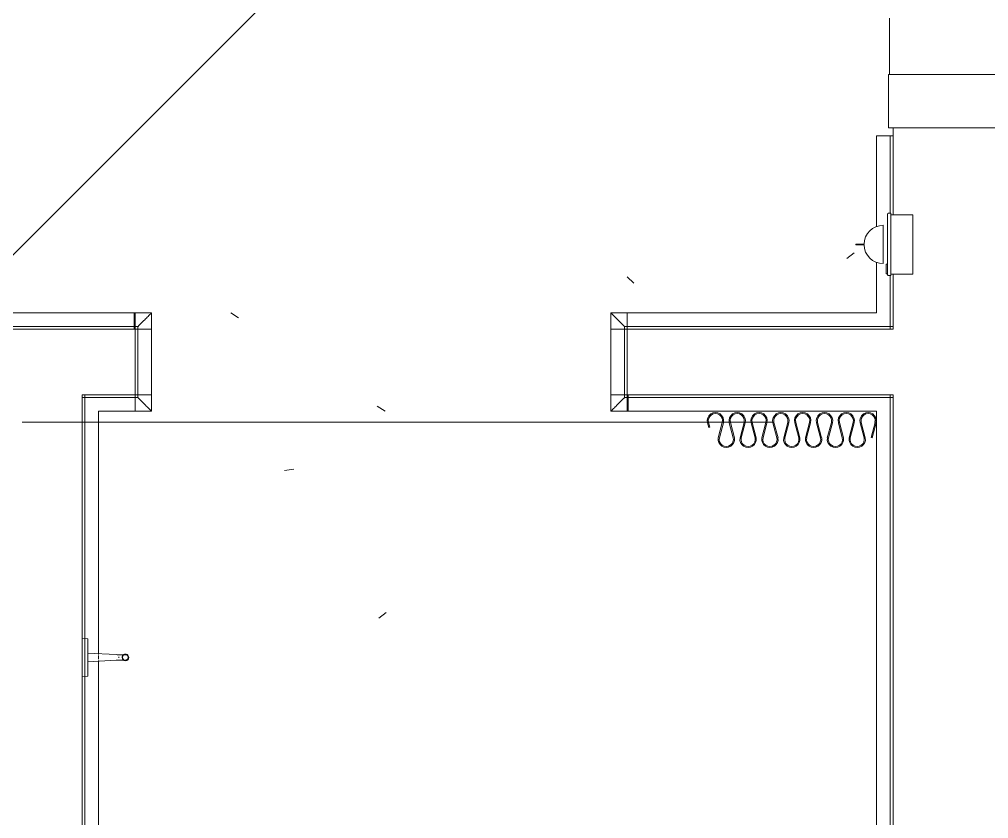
# Model space of a CAD drawing. Header units: millimetres. Extents: x 674 to 609626, y -20132 to 4061356.
# Drawn here: x 433250 to 435023, y 3971094 to 3972555 of the extents above; entities that cross this region are included whole.
import ezdxf

# ---------------------------------------------------------------- set-up
doc = ezdxf.new("R2010")
doc.units = ezdxf.units.MM
for name, color, linetype, lineweight in [('A-000-M_MASS', 13, 'Continuous', 25), ('A-230-H-FLOOR', 190, 'Continuous', 13), ('A-230-M_FLOOR', 192, 'Continuous', 13), ('A-700-M_FFE', 30, 'Continuous', 13), ('A-760-M_FFE_STORAGE', 31, 'Continuous', 13), ('E-610-M_EPS', 91, 'Continuous', 13), ('Z-060-M_DETAIL', 92, 'Continuous', 25)]:
    doc.layers.add(name, color=color, linetype=linetype, lineweight=lineweight)

# ---------------------------------------------------------------- blocks, each defined once
blk = doc.blocks.new('TRACK_curtain1 - FIRT-031-3141721-S0_021 - ROOF LOADING PLAN')
at = {"layer": 'A-700-M_FFE', "lineweight": 5}
blk.add_line((0, 1100), (1373.2, 1100), dxfattribs=at)
blk = doc.blocks.new('CURTAIN - FQGE-009-3142737-S0_021 - ROOF LOADING PLAN')
at = {"layer": 'A-700-M_FFE', "lineweight": 5}
for p, q in [((12, 13.6), (4.7, -13.6)), ((4.7, -13.6), (12, 13.6)), ((6.6, -14.2), (13.8, 13.1)), ((13.8, 13.1), (6.6, -14.2)), ((13.8, 13.1), (12, 13.6)), ((12, 13.6), (13.8, 13.1)), ((24.4, 14.1), (31.9, -14.2)), ((31.9, -14.2), (24.4, 14.1)), ((33.8, -13.6), (26.6, 13.6)), ((26.6, 13.6), (33.8, -13.6)), ((51.9, 13.6), (44.6, -13.6)), ((44.6, -13.6), (51.9, 13.6)), ((46.6, -14.2), (54, 14.1)), ((54, 14.1), (46.6, -14.2)), ((64.4, 14.1), (71.8, -14.2)), ((71.8, -14.2), (64.4, 14.1)), ((73.7, -13.6), (66.5, 13.6)), ((66.5, 13.6), (73.7, -13.6)), ((91.8, 13.6), (84.5, -13.6)), ((84.5, -13.6), (91.8, 13.6)), ((86.5, -14.2), (93.9, 14.1)), ((93.9, 14.1), (86.5, -14.2)), ((104.3, 14.1), (111.7, -14.2)), ((111.7, -14.2), (104.3, 14.1)), ((113.6, -13.6), (106.4, 13.6)), ((106.4, 13.6), (113.6, -13.6)), ((131.7, 13.6), (124.4, -13.6)), ((124.4, -13.6), (131.7, 13.6)), ((126.4, -14.2), (133.8, 14.1)), ((133.8, 14.1), (126.4, -14.2)), ((144.2, 14.1), (151.6, -14.2)), ((151.6, -14.2), (144.2, 14.1)), ((153.5, -13.6), (146.3, 13.6)), ((146.3, 13.6), (153.5, -13.6)), ((171.6, 13.6), (164.4, -13.6)), ((164.4, -13.6), (171.6, 13.6)), ((166.3, -14.2), (173.7, 14.1)), ((173.7, 14.1), (166.3, -14.2)), ((184.1, 14.1), (191.5, -14.2)), ((191.5, -14.2), (184.1, 14.1)), ((193.4, -13.6), (186.2, 13.6)), ((186.2, 13.6), (193.4, -13.6)), ((211.5, 13.6), (204.3, -13.6)), ((204.3, -13.6), (211.5, 13.6)), ((206.2, -14.2), (213.6, 14.1)), ((213.6, 14.1), (206.2, -14.2)), ((224, 14.1), (231.4, -14.2)), ((231.4, -14.2), (224, 14.1)), ((233.4, -13.6), (226.1, 13.6)), ((226.1, 13.6), (233.4, -13.6)), ((251.4, 13.6), (244.2, -13.6)), ((244.2, -13.6), (251.4, 13.6)), ((246.1, -14.2), (253.5, 14.1)), ((253.5, 14.1), (246.1, -14.2)), ((263.9, 14.1), (271.3, -14.2)), ((271.3, -14.2), (263.9, 14.1)), ((273.3, -13.6), (266, 13.6)), ((266, 13.6), (273.3, -13.6)), ((291.3, 13.6), (284.1, -13.6)), ((284.1, -13.6), (291.3, 13.6)), ((286, -14.2), (293.4, 14.1)), ((293.4, 14.1), (286, -14.2)), ((310.9, -5.1), (309, -5.6)), ((309, -5.6), (310.9, -5.1)), ((309, -5.6), (311.2, -14.2)), ((311.2, -14.2), (309, -5.6)), ((313.2, -13.6), (310.9, -5.1)), ((310.9, -5.1), (313.2, -13.6))]:
    blk.add_line(p, q, dxfattribs=at)
for centre, radius, start, end in [((39.2, 16.7), 15, 350.039, 189.961), ((39.2, 16.7), 15, 350.039, 189.961), ((39.2, 16.7), 13, 346.4364, 193.5636), ((39.2, 16.7), 13, 346.4364, 193.5636), ((79.1, 16.7), 15, 350.039, 189.961), ((79.1, 16.7), 15, 350.039, 189.961), ((79.1, 16.7), 13, 346.4364, 193.5636), ((79.1, 16.7), 13, 346.4364, 193.5636), ((119, 16.7), 15, 350.039, 189.961), ((119, 16.7), 15, 350.039, 189.961), ((119, 16.7), 13, 346.4364, 193.5636), ((119, 16.7), 13, 346.4364, 193.5636), ((158.9, 16.7), 15, 350.039, 189.961), ((158.9, 16.7), 15, 350.039, 189.961), ((158.9, 16.7), 13, 346.4364, 193.5636), ((158.9, 16.7), 13, 346.4364, 193.5636), ((198.9, 16.7), 15, 350.039, 189.961), ((198.9, 16.7), 15, 350.039, 189.961), ((198.9, 16.7), 13, 346.4364, 193.5636), ((198.9, 16.7), 13, 346.4364, 193.5636), ((238.8, 16.7), 15, 350.039, 189.961), ((238.8, 16.7), 15, 350.039, 189.961), ((238.8, 16.7), 13, 346.4364, 193.5636), ((238.8, 16.7), 13, 346.4364, 193.5636), ((278.7, 16.7), 15, 350.039, 189.961), ((278.7, 16.7), 15, 350.039, 189.961), ((278.7, 16.7), 13, 346.4364, 193.5636), ((278.7, 16.7), 13, 346.4364, 193.5636), ((19.3, -17.5), 15, 165.1327, 14.8673), ((19.3, -17.5), 15, 165.1327, 14.8673), ((19.3, -17.5), 13, 165.2341, 14.7659), ((19.3, -17.5), 13, 165.2341, 14.7659), ((59.2, -17.5), 15, 165.1327, 14.8673), ((59.2, -17.5), 15, 165.1327, 14.8673), ((59.2, -17.5), 13, 165.2341, 14.7659), ((59.2, -17.5), 13, 165.2341, 14.7659), ((99.1, -17.5), 15, 165.1327, 14.8673), ((99.1, -17.5), 15, 165.1327, 14.8673), ((99.1, -17.5), 13, 165.2341, 14.7659), ((99.1, -17.5), 13, 165.2341, 14.7659), ((139, -17.5), 15, 165.1327, 14.8673), ((139, -17.5), 15, 165.1327, 14.8673), ((139, -17.5), 13, 165.2341, 14.7659), ((139, -17.5), 13, 165.2341, 14.7659), ((178.9, -17.5), 15, 165.1327, 14.8673), ((178.9, -17.5), 15, 165.1327, 14.8673), ((178.9, -17.5), 13, 165.2341, 14.7659), ((178.9, -17.5), 13, 165.2341, 14.7659), ((218.8, -17.5), 15, 165.1327, 14.8673), ((218.8, -17.5), 15, 165.1327, 14.8673), ((218.8, -17.5), 13, 165.2341, 14.7659), ((218.8, -17.5), 13, 165.2341, 14.7659), ((258.7, -17.5), 15, 165.1327, 14.8673), ((258.7, -17.5), 15, 165.1327, 14.8673), ((258.7, -17.5), 13, 165.2341, 14.7659), ((258.7, -17.5), 13, 165.2341, 14.7659), ((298.6, -17.5), 15, 165.1327, 14.8673), ((298.6, -17.5), 15, 165.1327, 14.8673), ((298.6, -17.5), 13, 165.2341, 14.7659), ((298.6, -17.5), 13, 165.2341, 14.7659)]:
    blk.add_arc(centre, radius, start, end, dxfattribs=at)
blk = doc.blocks.new('MTL_HEAVY-DUTY ROBE HOOK - B-2116 - MTL_HEAVY-DUTY ROBE HOOK - B-2116-2602673-S0_021 - ROOF LOADING PLAN')
at = {"layer": 'A-700-M_FFE', "lineweight": 5}
for p, q in [((-35, 0), (-34.1, -10)), ((34.1, -10), (35, 0)), ((-35, 0), (35, 0)), ((35, 0), (-35, 0)), ((34.1, -10), (-34.1, -10)), ((34.1, -10), (-34.1, -10)), ((-8, -10), (-5.1, -62.1)), ((-8, -10), (8, -10)), ((-8, -10), (8, -10)), ((4.1, 0), (-4.1, 0)), ((4.1, 0), (-4.1, 0)), ((4.1, -10), (-4.1, -10)), ((4.1, -10), (-4.1, -10)), ((1, -10), (-1, -10)), ((-1, -10), (1, -10)), ((5.1, -62.1), (8, -10)), ((-5, -64.9), (-5, -67)), ((-5, -67), (-5, -69)), ((1, -67), (-1, -67)), ((1, -67), (-1, -67)), ((5, -67), (5, -64.9)), ((5, -69), (5, -67))]:
    blk.add_line(p, q, dxfattribs=at)
at = {"layer": 'A-700-M_FFE', "lineweight": 5, "flags": 128}
for points in [[(-5, -64.9), (-5, -62.9), (-5.1, -62.1)], [(-5, -79), (-5, -79), (-5, -78.9), (-5, -78.9), (-5, -78.8), (-5, -78.7), (-5, -78.6), (-5, -78.5), (-5, -78.4), (-5, -78.2), (-5, -78), (-5, -77.9), (-5, -77.7), (-5, -77.5), (-5, -77.3), (-5, -77), (-5, -76.8), (-5, -76.5), (-5, -76.2), (-5, -76), (-5, -75.7), (-5, -75.4), (-5, -75.1), (-5, -74.7), (-5, -74.4), (-5, -74.1), (-5, -73.7), (-5, -73.4), (-5, -73), (-5, -72.6), (-5, -72.2), (-5, -71.9), (-5, -71.5), (-5, -71.1), (-5, -70.7), (-5, -70.3), (-5, -69.9), (-5, -69.5), (-5, -69.1), (-5, -69)], [(5.1, -62.1), (5, -64.1), (5, -64.9)], [(5, -69), (5, -69.4), (5, -69.8), (5, -70.2), (5, -70.6), (5, -71), (5, -71.4), (5, -71.8), (5, -72.1), (5, -72.5), (5, -72.9), (5, -73.3), (5, -73.6), (5, -74), (5, -74.3), (5, -74.6), (5, -75), (5, -75.3), (5, -75.6), (5, -75.9), (5, -76.2), (5, -76.4), (5, -76.7), (5, -77), (5, -77.2), (5, -77.4), (5, -77.6), (5, -77.8), (5, -78), (5, -78.2), (5, -78.3), (5, -78.5), (5, -78.6), (5, -78.7), (5, -78.8), (5, -78.9), (5, -78.9), (5, -79), (5, -79), (5, -79)], [(0, -73), (-5.2, -76), (-5.2, -82), (0, -85)], [(0, -84), (-0.2, -84), (-0.4, -84), (-0.6, -84), (-0.8, -83.9), (-1, -83.9), (-1.2, -83.9), (-1.4, -83.8), (-1.6, -83.7), (-1.8, -83.7), (-1.9, -83.6), (-2.1, -83.5), (-2.3, -83.4), (-2.5, -83.3), (-2.7, -83.2), (-2.8, -83.1), (-3, -83), (-3.1, -82.9), (-3.3, -82.8), (-3.4, -82.6), (-3.6, -82.5), (-3.7, -82.3), (-3.9, -82.2), (-4, -82), (-4.1, -81.9), (-4.2, -81.7), (-4.3, -81.5), (-4.4, -81.4), (-4.5, -81.2), (-4.6, -81), (-4.7, -80.8), (-4.7, -80.6), (-4.8, -80.4), (-4.8, -80.2), (-4.9, -80), (-4.9, -79.8), (-5, -79.7), (-5, -79.5), (-5, -79.3), (-5, -79.1), (-5, -79)], [(0, -85), (5.2, -82), (5.2, -76), (0, -73)], [(5, -79), (5, -79.2), (5, -79.4), (5, -79.6), (4.9, -79.8), (4.9, -80), (4.9, -80.2), (4.8, -80.4), (4.7, -80.6), (4.7, -80.8), (4.6, -80.9), (4.5, -81.1), (4.4, -81.3), (4.3, -81.5), (4.2, -81.7), (4.1, -81.8), (4, -82), (3.9, -82.1), (3.8, -82.3), (3.6, -82.4), (3.5, -82.6), (3.3, -82.7), (3.2, -82.9), (3, -83), (2.9, -83.1), (2.7, -83.2), (2.5, -83.3), (2.4, -83.4), (2.2, -83.5), (2, -83.6), (1.8, -83.7), (1.6, -83.7), (1.4, -83.8), (1.2, -83.8), (1, -83.9), (0.8, -83.9), (0.7, -84), (0.5, -84), (0.3, -84), (0.1, -84), (0, -84)]]:
    blk.add_lwpolyline(points, dxfattribs=at)
at = {"layer": 'A-700-M_FFE', "lineweight": 5}
for start, end in [(90, 270), (270, 90)]:
    blk.add_arc((0, -79), 6, start, end, dxfattribs=at)
blk = doc.blocks.new('ELGP-110_GPO - SINGLE CLEANER_9015 - ELGP-110 - S-9015-2610559-S0_021 - ROOF LOADING PLAN')
at = {"layer": 'E-610-M_EPS', "lineweight": 5}
for p, q in [((-54.2, 46), (54.2, 46)), ((-54.2, 46), (-54.2, 6)), ((54.2, 6), (54.2, 46)), ((-57, 6), (57, 6)), ((-57, 6), (-57, 2)), ((57, 2), (57, 6)), ((-55, 0), (55, 0)), ((35, -8), (-35, -8)), ((-9.5, 0), (-12.1, 0)), ((-12.1, 0), (-8.9, 0)), ((-6.3, 0), (-9.5, 0)), ((-8.9, 0), (-6.3, 0)), ((-1.5, 0), (1.5, 0)), ((1.5, 0), (-1.5, 0)), ((9.5, 0), (6.3, 0)), ((6.3, 0), (8.9, 0)), ((8.9, 0), (12.1, 0)), ((12.1, 0), (9.5, 0)), ((36, -2.8), (36, 0)), ((36, 0), (36, -2.8)), ((36, 0), (54, 0)), ((36, 0), (54, 0)), ((54, -2.8), (36, -2.8)), ((54, -2.8), (54, 0)), ((54, 0), (54, -2.8)), ((-0.5, -43), (-0.5, -58)), ((0.5, -58), (0.5, -43)), ((-0.5, -58), (0.5, -58))]:
    blk.add_line(p, q, dxfattribs=at)
for start, end in [(180, 269.1815), (270.8185, 360)]:
    blk.add_arc((0, -8), 35, start, end, dxfattribs=at)
for points, knots in [([(-57, 2), (-57, 1.8), (-57, 1.6), (-56.9, 1.2), (-56.7, 1), (-56.6, 0.8), (-56.4, 0.6), (-56.2, 0.4), (-56, 0.3), (-55.9, 0.2), (-55.7, 0.1), (-55.4, 0), (-55.2, 0), (-55, 0)], [0, 0, 0, 0, 0.166667, 0.25, 0.333333, 0.416667, 0.5, 0.583333, 0.666667, 0.708333, 0.75, 0.833333, 1, 1, 1, 1]), ([(-55, 0), (-55.2, 0), (-55.4, 0), (-55.8, 0.1), (-56, 0.2), (-56.1, 0.3), (-56.3, 0.4), (-56.4, 0.6), (-56.6, 0.8), (-56.7, 1), (-56.9, 1.2), (-57, 1.6), (-57, 1.8), (-57, 2)], [-1, -1, -1, -1, -0.833333, -0.75, -0.666667, -0.625, -0.583333, -0.5, -0.416667, -0.333333, -0.25, -0.166667, 0, 0, 0, 0]), ([(57, 2), (57, 1.8), (57, 1.6), (56.9, 1.2), (56.7, 1), (56.6, 0.8), (56.4, 0.6), (56.2, 0.4), (56, 0.3), (55.9, 0.2), (55.7, 0.1), (55.4, 0), (55.2, 0), (55, 0)], [0, 0, 0, 0, 0.166667, 0.25, 0.333333, 0.416667, 0.5, 0.583333, 0.666667, 0.708333, 0.75, 0.833333, 1, 1, 1, 1]), ([(57, 2), (57, 1.8), (57, 1.6), (56.9, 1.2), (56.7, 1), (56.6, 0.8), (56.4, 0.6), (56.2, 0.4), (56, 0.3), (55.9, 0.2), (55.7, 0.1), (55.4, 0), (55.2, 0), (55, 0)], [0, 0, 0, 0, 0.166667, 0.25, 0.333333, 0.416667, 0.5, 0.583333, 0.666667, 0.708333, 0.75, 0.833333, 1, 1, 1, 1])]:
    blk.add_open_spline(points, degree=3, knots=knots, dxfattribs=at)
blk = doc.blocks.new('SKIRTING1 - FLSK-010-2643733-S0_021 - ROOF LOADING PLAN')
at = {"layer": 'A-000-M_MASS', "lineweight": 5}
h = blk.add_hatch(dxfattribs=at)
h.set_pattern_fill('FP_25', color=256, style=0, pattern_type=2)
h.set_pattern_definition([(127.5, (3972342.3, 2389831.35), (-1223.5331, -40.00078), [16.764, -948.436, 16.764, -2094.611]), (127.5, (3972342.3, 2389831.35), (-1223.5331, -40.00078), [-981.964, -1062.736, 16.764, -1015.111]), (97.5, (3972342.3, 2389831.4), (-1792.06275, 1123.8082), [16.764, -503.936, 16.764, -1186.561]), (97.5, (3972342.3, 2389831.4), (-1792.06275, 1123.8082), [-537.464, -853.186, 16.764, -316.611]), (57.5, (3972342.3, 2389050.3), (-3.5935, 1977.48008), [16.764, -300.736, 16.764, -2618.486]), (57.5, (3972342.3, 2389050.3), (-3.5935, 1977.48008), [-334.264, -1126.236, 16.764, -1475.486]), (47.5, (3972342.3, 2389050.3), (-557.324, 1908.8904), [16.764, -141.986, 16.764, -1589.786]), (47.5, (3972342.3, 2389050.3), (-557.324, 1908.8904), [-175.514, -732.536, 16.764, -840.486])])
h.paths.add_polyline_path([(353.4, -4), (353.4, 0), (353.4, -5)])
for p, q in [((0, -5), (0, 0)), ((144.3, 0), (0, 0)), ((0, -30), (0, -5)), ((141.4, -5), (0, -5)), ((353.4, 0), (252.6, 0)), ((353.4, -5), (255.4, -5)), ((353.4, 0), (353.4, -5)), ((165.9, -30), (0, -30)), ((323.4, -30), (231, -30))]:
    blk.add_line(p, q, dxfattribs=at)
blk = doc.blocks.new('SKIRTING1 - FLSK-010-2643734-S0_021 - ROOF LOADING PLAN')
at = {"layer": 'A-000-M_MASS', "lineweight": 5}
for p, q in [((0, -5), (0, 0)), ((486.3, 0), (0, 0)), ((486.3, -5), (0, -5)), ((486.3, 0), (486.3, -5)), ((486.3, -5), (486.3, -30)), ((486.3, -30), (30, -30))]:
    blk.add_line(p, q, dxfattribs=at)
blk = doc.blocks.new('SKIRTING1 - FLSK-010-2643741-S0_021 - ROOF LOADING PLAN')
at = {"layer": 'A-000-M_MASS', "lineweight": 5}
h = blk.add_hatch(dxfattribs=at)
h.set_pattern_fill('FP_26', color=256, style=0, pattern_type=2)
h.set_pattern_definition([(127.5, (3971988.8, 2390317.7), (-1223.5331, -40.00078), [16.764, -948.436, -2111.375]), (127.5, (3971988.8, 2390317.7), (-1223.5331, -40.00078), [-965.2, 16.764, -1062.736, -1031.875]), (127.5, (3971988.8, 2390317.7), (-1223.5331, -40.00078), [-2044.7, 16.764, -1015.111]), (97.5, (3971988.8, 2390317.7), (-1792.06275, 1123.8082), [16.764, -503.936, 16.764, -1186.561]), (97.5, (3971988.8, 2390317.7), (-1792.06275, 1123.8082), [-537.464, -853.186, 16.764, -316.611]), (57.5, (3971988.8, 2389536.6), (-3.5935, 1977.48008), [16.764, -300.736, -2635.25]), (57.5, (3971988.8, 2389536.6), (-3.5935, 1977.48008), [-317.5, 16.764, -1126.236, -1492.25]), (57.5, (3971988.8, 2389536.6), (-3.5935, 1977.48008), [-1460.5, 16.764, -1475.486]), (47.5, (3971988.8, 2389536.6), (-557.324, 1908.8904), [16.764, -141.986, 16.764, -1589.786]), (47.5, (3971988.8, 2389536.6), (-557.324, 1908.8904), [-175.514, -732.536, 16.764, -840.486])])
h.paths.add_polyline_path([(0, -5), (120, -5), (120, 0), (0, 0)])
for p, q in [((120, -5), (120, 2.1)), ((125, 2.1), (120, 2.1)), ((125, -5), (125, 2.1)), ((125, 2.1), (150, 2.1)), ((150, 2.1), (150, -30)), ((-30, -30), (-30, 0)), ((-30, 0), (-5, 0)), ((0, 0), (-5, 0)), ((-5, 0), (-5, -5)), ((-5, -5), (0, -5)), ((0, 0), (0, -5)), ((0, -5), (0, 0)), ((120, 0), (0, 0)), ((0, -5), (0, -30)), ((0, -30), (0, -5)), ((120, -5), (0, -5)), ((120, 0), (120, -5)), ((120, -30), (120, -5)), ((125, -5), (120, -5)), ((120, -5), (120, -30)), ((0, -30), (-30, -30)), ((120, -30), (0, -30)), ((150, -30), (120, -30))]:
    blk.add_line(p, q, dxfattribs=at)
for points, knots in [([(-5, -5), (-5, -5), (-5.4, -5.4), (-6.8, -6.8), (-8.3, -8.3), (-9.8, -9.8), (-11.2, -11.2), (-12.7, -12.7), (-14.7, -14.7), (-17, -17), (-18.9, -18.9), (-20.9, -20.9), (-24.6, -24.5), (-27.8, -27.8), (-30, -30)], [0, 0, 0, 0, 0.166667, 0.25, 0.333333, 0.416667, 0.458333, 0.5, 0.583333, 0.666667, 0.708333, 0.75, 0.833333, 1, 1, 1, 1]), ([(150, -30), (147.8, -27.8), (144.6, -24.5), (140.4, -20.4), (137.9, -18), (136.1, -16.1), (134.3, -14.3), (132.7, -12.7), (131.2, -11.2), (129.8, -9.8), (128.3, -8.3), (126.8, -6.8), (125.4, -5.4), (125, -5), (125, -5)], [0, 0, 0, 0, 0.166667, 0.25, 0.333333, 0.375, 0.416667, 0.5, 0.541667, 0.583333, 0.666667, 0.75, 0.833333, 1, 1, 1, 1])]:
    blk.add_open_spline(points, degree=3, knots=knots, dxfattribs=at)
blk = doc.blocks.new('SKIRTING1 - FLSK-010-V115-S0_021 - ROOF LOADING PLAN')
at = {"layer": 'A-000-M_MASS', "lineweight": 5}
for p, q in [((0, -5), (0, 0)), ((486.3, 0), (0, 0)), ((0, -30), (0, -5)), ((486.3, -5), (0, -5)), ((486.3, 0), (486.3, -5)), ((456.3, -30), (0, -30))]:
    blk.add_line(p, q, dxfattribs=at)
blk = doc.blocks.new('SKIRTING1 - FLSK-010-2643735-S0_021 - ROOF LOADING PLAN')
at = {"layer": 'A-000-M_MASS', "lineweight": 5}
for p, q in [((0, -5), (0, 0)), ((2044.9, 0), (0, 0)), ((2044.9, -5), (0, -5)), ((2044.9, 0), (2044.9, -5)), ((2014.9, -30), (30, -30))]:
    blk.add_line(p, q, dxfattribs=at)
blk = doc.blocks.new('SKIRTING1 - FLSK-010-V116-S0_021 - ROOF LOADING PLAN')
at = {"layer": 'A-000-M_MASS', "lineweight": 5}
h = blk.add_hatch(dxfattribs=at)
h.set_pattern_fill('FP_27', color=256, style=0, pattern_type=2)
h.set_pattern_definition([(307.5, (-3969823.9, -2391314.5), (1223.5331, 40.00078), [16.764, -3059.811]), (307.5, (-3969823.9, -2391314.5), (1223.5331, 40.00078), [-16.764, -948.436, -2111.375]), (307.5, (-3969823.9, -2391314.5), (1223.5331, 40.00078), [-965.2, 16.764, -2094.611]), (307.5, (-3969823.9, -2391314.5), (1223.5331, 40.00078), [-981.964, -1062.736, -1031.875]), (307.5, (-3969823.9, -2391314.5), (1223.5331, 40.00078), [-2044.7, 16.764, -1015.111]), (307.5, (-3969823.9, -2391314.5), (1223.5331, 40.00078), [-2061.464, -1015.111]), (277.5, (-3969823.9, -2391314.5), (1792.06275, -1123.8082), [16.764, -1707.261]), (277.5, (-3969823.9, -2391314.5), (1792.06275, -1123.8082), [-16.764, -503.936, -1203.325]), (277.5, (-3969823.9, -2391314.5), (1792.06275, -1123.8082), [-520.7, 16.764, -1186.561]), (277.5, (-3969823.9, -2391314.5), (1792.06275, -1123.8082), [-537.464, -853.186, -333.375]), (277.5, (-3969823.9, -2391314.5), (1792.06275, -1123.8082), [-1390.65, 16.764, -316.611]), (277.5, (-3969823.9, -2391314.5), (1792.06275, -1123.8082), [-1407.414, -316.611]), (237.5, (-3969823.9, -2390533.5), (3.5935, -1977.48008), [16.764, -2935.986]), (237.5, (-3969823.9, -2390533.5), (3.5935, -1977.48008), [-16.764, -300.736, -2635.25]), (237.5, (-3969823.9, -2390533.5), (3.5935, -1977.48008), [-317.5, 16.764, -2618.486]), (237.5, (-3969823.9, -2390533.5), (3.5935, -1977.48008), [-334.264, -1126.236, -1492.25]), (237.5, (-3969823.9, -2390533.5), (3.5935, -1977.48008), [-1460.5, 16.764, -1475.486]), (237.5, (-3969823.9, -2390533.5), (3.5935, -1977.48008), [-1477.264, -1475.486]), (227.5, (-3969824, -2390533.5), (557.324, -1908.8904), [16.764, -1748.536]), (227.5, (-3969824, -2390533.5), (557.324, -1908.8904), [-16.764, -141.986, -1606.55]), (227.5, (-3969824, -2390533.5), (557.324, -1908.8904), [-158.75, 16.764, -1589.786]), (227.5, (-3969824, -2390533.5), (557.324, -1908.8904), [-175.514, -732.536, -857.25]), (227.5, (-3969824, -2390533.5), (557.324, -1908.8904), [-908.05, 16.764, -840.486]), (227.5, (-3969824, -2390533.5), (557.324, -1908.8904), [-924.814, -840.486])])
h.paths.add_polyline_path([(0, 0), (0, -5), (41.4, 0)])
for p, q in [((0, -5), (0, 0)), ((2044.9, 0), (0, 0)), ((2044.9, -5), (0, -5)), ((2044.9, 0), (2044.9, -5)), ((1559.5, -30), (30, -30)), ((1568.4, -30), (1561.4, -30)), ((2014.9, -30), (1570.3, -30))]:
    blk.add_line(p, q, dxfattribs=at)
blk = doc.blocks.new('SKIRTING1 - FLSK-010-2643737-S0_021 - ROOF LOADING PLAN')
at = {"layer": 'A-000-M_MASS', "lineweight": 5}
for p, q in [((0, -5), (0, 0)), ((96.8, 0), (0, 0)), ((96.8, -5), (0, -5)), ((96.8, 0), (96.8, -5)), ((96.8, -5), (96.8, -30)), ((96.8, -30), (30, -30))]:
    blk.add_line(p, q, dxfattribs=at)
blk = doc.blocks.new('SKIRTING1 - FLSK-010-V117-S0_021 - ROOF LOADING PLAN')
at = {"layer": 'A-000-M_MASS', "lineweight": 5}
h = blk.add_hatch(dxfattribs=at)
h.set_pattern_fill('FP_28', color=256, style=0, pattern_type=2)
h.set_pattern_definition([(307.5, (-3971868.8, -2391217.7), (1223.5331, 40.00078), [16.764, -3059.811]), (307.5, (-3971868.8, -2391217.7), (1223.5331, 40.00078), [-16.764, -948.436, -2111.375]), (307.5, (-3971868.8, -2391217.7), (1223.5331, 40.00078), [-965.2, 16.764, -2094.611]), (307.5, (-3971868.8, -2391217.7), (1223.5331, 40.00078), [-981.964, -1062.736, -1031.875]), (307.5, (-3971868.8, -2391217.7), (1223.5331, 40.00078), [-2044.7, 16.764, -1015.111]), (307.5, (-3971868.8, -2391217.7), (1223.5331, 40.00078), [-2061.464, -1015.111]), (277.5, (-3971868.8, -2391217.7), (1792.06275, -1123.8082), [16.764, -1707.261]), (277.5, (-3971868.8, -2391217.7), (1792.06275, -1123.8082), [-16.764, -503.936, -1203.325]), (277.5, (-3971868.8, -2391217.7), (1792.06275, -1123.8082), [-520.7, 16.764, -1186.561]), (277.5, (-3971868.8, -2391217.7), (1792.06275, -1123.8082), [-537.464, -853.186, -333.375]), (277.5, (-3971868.8, -2391217.7), (1792.06275, -1123.8082), [-1390.65, 16.764, -316.611]), (277.5, (-3971868.8, -2391217.7), (1792.06275, -1123.8082), [-1407.414, -316.611]), (237.5, (-3971868.8, -2390436.6), (3.5935, -1977.48008), [16.764, -2935.986]), (237.5, (-3971868.8, -2390436.6), (3.5935, -1977.48008), [-16.764, -300.736, -2635.25]), (237.5, (-3971868.8, -2390436.6), (3.5935, -1977.48008), [-317.5, 16.764, -2618.486]), (237.5, (-3971868.8, -2390436.6), (3.5935, -1977.48008), [-334.264, -1126.236, -1492.25]), (237.5, (-3971868.8, -2390436.6), (3.5935, -1977.48008), [-1460.5, 16.764, -1475.486]), (237.5, (-3971868.8, -2390436.6), (3.5935, -1977.48008), [-1477.264, -1475.486]), (227.5, (-3971868.8, -2390436.6), (557.324, -1908.8904), [16.764, -1748.536]), (227.5, (-3971868.8, -2390436.6), (557.324, -1908.8904), [-16.764, -141.986, -1606.55]), (227.5, (-3971868.8, -2390436.6), (557.324, -1908.8904), [-158.75, 16.764, -1589.786]), (227.5, (-3971868.8, -2390436.6), (557.324, -1908.8904), [-175.514, -732.536, -857.25]), (227.5, (-3971868.8, -2390436.6), (557.324, -1908.8904), [-908.05, 16.764, -840.486]), (227.5, (-3971868.8, -2390436.6), (557.324, -1908.8904), [-924.814, -840.486])])
h.paths.add_polyline_path([(0, -5), (120, -5), (120, 0), (0, 0)])
for p, q in [((120, -5), (120, 2.1)), ((125, 2.1), (120, 2.1)), ((125, -5), (125, 2.1)), ((125, 2.1), (150, 2.1)), ((150, 2.1), (150, -30)), ((-30, -30), (-30, 0)), ((-30, 0), (-5, 0)), ((0, 0), (-5, 0)), ((-5, 0), (-5, -5)), ((-5, -5), (0, -5)), ((0, 0), (0, -5)), ((0, -5), (0, 0)), ((120, 0), (0, 0)), ((0, -5), (0, -30)), ((0, -30), (0, -5)), ((120, -5), (0, -5)), ((120, 0), (120, -5)), ((120, -30), (120, -5)), ((125, -5), (120, -5)), ((120, -5), (120, -30)), ((0, -30), (-30, -30)), ((120, -30), (0, -30)), ((150, -30), (120, -30))]:
    blk.add_line(p, q, dxfattribs=at)
for points, knots in [([(-5, -5), (-5, -5), (-5.4, -5.4), (-6.8, -6.8), (-8.3, -8.3), (-9.8, -9.8), (-11.2, -11.2), (-12.7, -12.7), (-14.7, -14.7), (-17, -17), (-18.9, -18.9), (-20.9, -20.9), (-24.6, -24.5), (-27.8, -27.8), (-30, -30)], [0, 0, 0, 0, 0.166667, 0.25, 0.333333, 0.416667, 0.458333, 0.5, 0.583333, 0.666667, 0.708333, 0.75, 0.833333, 1, 1, 1, 1]), ([(150, -30), (147.8, -27.8), (144.6, -24.5), (140.4, -20.4), (137.9, -18), (136.1, -16.1), (134.3, -14.3), (132.7, -12.7), (131.2, -11.2), (129.8, -9.8), (128.3, -8.3), (126.8, -6.8), (125.4, -5.4), (125, -5), (125, -5)], [0, 0, 0, 0, 0.166667, 0.25, 0.333333, 0.375, 0.416667, 0.5, 0.541667, 0.583333, 0.666667, 0.75, 0.833333, 1, 1, 1, 1])]:
    blk.add_open_spline(points, degree=3, knots=knots, dxfattribs=at)
blk = doc.blocks.new('SKIRTING1 - FLSK-010-2643738-S0_021 - ROOF LOADING PLAN')
at = {"layer": 'A-000-M_MASS', "lineweight": 5}
for p, q in [((0, -5), (0, 0)), ((300, 0), (0, 0)), ((0, -30), (0, -5)), ((300, -5), (0, -5)), ((300, 0), (300, -5)), ((300, -5), (300, -30)), ((300, -30), (0, -30))]:
    blk.add_line(p, q, dxfattribs=at)
blk = doc.blocks.new('Joinery_Custom Bench Seat - Joinery_Custom Bench Seat-3199195-S0_021 - ROOF LOADING PLAN')
at = {"layer": 'A-760-M_FFE_STORAGE', "lineweight": 5}
for p, q in [((-1469.2, -400), (-1469.2, -502.8)), ((959.7, -502.6), (-1471.3, -502.6)), ((-1471.3, -502.6), (-1471.3, -502.8)), ((-1471.3, -550.9), (-1471.3, -502.8)), ((-1471.3, -550.9), (-1471.3, -590.6)), ((-1471.3, -600), (-1471.3, -590.6)), ((-1471.3, -600), (976, -600))]:
    blk.add_line(p, q, dxfattribs=at)
blk = doc.blocks.new('25021-APA-ZZ-ZZ-M3-AR-000001_V3_rvt-2-S0_021 - ROOF LOADING PLAN')
at = {"layer": 'A-230-H-FLOOR', "lineweight": 5}
h = blk.add_hatch(dxfattribs=at)
h.set_pattern_fill('FP_14', color=256, style=0, pattern_type=2)
h.set_pattern_definition([(37.5, (0, 0), (-40.00078, 1223.5331), [16.764, -948.436, 16.764, -1062.736, -1031.875]), (37.5, (0, 0), (-40.00078, 1223.5331), [-2044.7, 16.764, -1015.111]), (7.5, (0, 0), (1123.8082, 1792.06275), [16.764, -503.936, 16.764, -853.186, -333.375]), (7.5, (0, 0), (1123.8082, 1792.06275), [-1390.65, 16.764, -316.611]), (327.5, (-781, 0), (1977.48008, 3.5935), [16.764, -300.736, 16.764, -1126.236, -1492.25]), (327.5, (-781, 0), (1977.48008, 3.5935), [-1460.5, 16.764, -1475.486]), (317.5, (-781, 0), (1908.8904, 557.324), [16.764, -141.986, 16.764, -732.536, -857.25]), (317.5, (-781, 0), (1908.8904, 557.324), [-908.05, 16.764, -840.486])])
h.paths.add_polyline_path([(-2391284.5, 3969853.9), (-2390307.9, 3969858.8), (-2390359.1, 3969878.2), (-2390404.1, 3969908.6), (-2390570.8, 3970072.4), (-2390606.6, 3970129.9), (-2390631, 3970189.6), (-2390643.5, 3970257.2), (-2390644.1, 3970314.6), (-2390636.9, 3970359.7), (-2390619.9, 3970389.8), (-2390604.4, 3970393.6), (-2390599, 3970396), (-2390599, 3970401.9), (-2390619.9, 3970396), (-2390579.2, 3970450.2), (-2390570.8, 3970459.9), (-2390542.9, 3970480), (-2390416.9, 3970546.9), (-2390227.3, 3970640.2), (-2390239.9, 3970632.1), (-2390204.7, 3970643.9), (-2390147.7, 3970643.6), (-2390159.4, 3970627.7), (-2390153.6, 3970630.2), (-2390133.6, 3970642.9), (-2390093.1, 3970632.7), (-2390039, 3970600.2), (-2389985.5, 3970553.2), (-2389952.3, 3970510.8), (-2389923.5, 3970458.2), (-2389903.6, 3970403.9), (-2389890.5, 3970340.7), (-2389868.8, 3970135.5), (-2389881.9, 3970082.4), (-2389912.3, 3970026.9), (-2389950.5, 3969979.8), (-2390013.9, 3969926.9), (-2390071, 3969894.6), (-2390122.6, 3969872.5), (-2390201.2, 3969855), (-2390182.3, 3969853.9), (-2389861.4, 3969853.9), (-2389861.4, 3971838.8), (-2390347.7, 3971838.8), (-2390347.7, 3972018.8), (-2389861.4, 3972018.8), (-2389866.7, 3972113.4), (-2389884.3, 3972143.3), (-2389884.3, 3972144.3), (-2389861.4, 3972178.8), (-2389861.4, 3972342.3), (-2389831.4, 3972342.3), (-2389827.6, 3972356.9), (-2389839.7, 3972357.2), (-2389835.1, 3972585), (-2389826.9, 3972646.2), (-2389800.1, 3972723.6), (-2389776.6, 3972765.2), (-2389744.7, 3972808.9), (-2389692, 3972861.4), (-2389619.1, 3972911.3), (-2389572.5, 3972930.2), (-2389503.9, 3972949.3), (-2389439.7, 3972955.2), (-2387537.3, 3972960.5), (-2387411.9, 3972985.6), (-2387313.4, 3973016.8), (-2386749.8, 3973211.2), (-2386976.4, 3973869.1), (-2386948, 3973878.9), (-2386956.1, 3973902.5), (-2386899.4, 3973922.1), (-2387234.7, 3974895.9), (-2388030.2, 3974626), (-2388086, 3974787.9), (-2388055.6, 3974798.4), (-2388317, 3975557.7), (-2387749.7, 3975753), (-2387488.3, 3974993.7), (-2387376.7, 3975036.2), (-2388169.2, 3977326.1), (-2388278.4, 3977288.5), (-2387753.1, 3975762.9), (-2388320.4, 3975567.6), (-2388845.7, 3977093.2), (-2388937.2, 3977061.7), (-2388931.8, 3977029.6), (-2388937.2, 3977029.6), (-2388947.4, 3977058.2), (-2389524, 3976859.6), (-2389525.4, 3976841.1), (-2389545.7, 3976817.3), (-2389546.6, 3976817), (-2389586.6, 3976830.7), (-2389590.6, 3976836.7), (-2390166.4, 3976638.5), (-2390161, 3976606.3), (-2390166.4, 3976606.3), (-2390176.6, 3976634.9), (-2390352.3, 3976572.4), (-2389827.6, 3975048.6), (-2390394.9, 3974853.3), (-2390923.7, 3976377.7), (-2391030.4, 3976336.9), (-2390237.9, 3974047), (-2390131.9, 3974089.5), (-2390389.2, 3974844.1), (-2389824.2, 3975038.7), (-2389558.7, 3974280.8), (-2389532.5, 3974289.8), (-2389473.9, 3974119.6), (-2390482.2, 3973772.5), (-2390491.9, 3973783.3), (-2390491.9, 3973770.8), (-2391447.7, 3973770.8), (-2391443.3, 3973998.8), (-2390416.1, 3974002.8), (-2391204.6, 3976281), (-2392887.7, 3975700.6), (-2392887.7, 3974174.3), (-2392855.5, 3974168.8), (-2392855.5, 3974163.7), (-2392887.7, 3974163.2), (-2392887.7, 3973998.8), (-2392387, 3973998.8), (-2392387, 3973770.8), (-2392417, 3973773), (-2392417, 3973777.3), (-2392397.6, 3973788.8), (-2392399.5, 3973800.8), (-2392417, 3973800.9), (-2392417.7, 3973800.8), (-2392887.7, 3973800.8), (-2392887.7, 3973788.8), (-2392417.7, 3973785.3), (-2392417.7, 3972018.8), (-2392387.7, 3972018.8), (-2392387.7, 3971838.8), (-2392887.7, 3971838.8), (-2392887.7, 3971374.3), (-2392855.5, 3971368.8), (-2392855.5, 3971363.7), (-2392887.7, 3971363.2), (-2392887.7, 3969853.9), (-2391464.5, 3969853.9), (-2391470.2, 3970109.5), (-2391493.6, 3970057.4), (-2391533.5, 3970002.9), (-2391579.3, 3969958.9), (-2391633.5, 3969921.7), (-2391716.8, 3969883), (-2391795.4, 3969865.4), (-2391853.7, 3969863), (-2391907.5, 3969870.8), (-2391953.3, 3969888.7), (-2391998.3, 3969919.1), (-2392165, 3970082.8), (-2392200.8, 3970140.4), (-2392226.3, 3970204.6), (-2392237.7, 3970267.7), (-2392238.2, 3970325.1), (-2392231, 3970370.2), (-2392214.1, 3970400.3), (-2392198.5, 3970404.1), (-2392193.2, 3970406.5), (-2392193.2, 3970412.4), (-2392214.1, 3970406.5), (-2392173.4, 3970460.7), (-2392165, 3970470.4), (-2392137.1, 3970490.5), (-2392011.1, 3970557.4), (-2391821.5, 3970650.7), (-2391832.9, 3970643.2), (-2391805.2, 3970653.9), (-2391741.8, 3970654.1), (-2391753.6, 3970638.2), (-2391747.8, 3970640.7), (-2391727.7, 3970653.3), (-2391687.2, 3970643.2), (-2391633.1, 3970610.7), (-2391581.1, 3970565.2), (-2391546.4, 3970521.3), (-2391517.6, 3970468.7), (-2391499.3, 3970419.9), (-2391484.6, 3970351.2), (-2391464.5, 3970227.4), (-2391464.5, 3971838.8), (-2391547.7, 3971838.8), (-2391547.7, 3972018.8), (-2391187.7, 3972018.8), (-2391187.7, 3971838.8), (-2391284.5, 3971838.8), (-2391284.5, 3971394.3), (-2391252.4, 3971388.8), (-2391257.7, 3971383.7), (-2391284.5, 3971383.2), (-2391284.5, 3969865.3)])
h.paths.add_polyline_path([(-2390887.3, 3969885.9), (-2390953.8, 3969896), (-2390992.4, 3969910.9), (-2391025.3, 3969936.1), (-2391056.4, 3969987.8), (-2391063.9, 3970008.4), (-2391066.5, 3970049.7), (-2391056.2, 3970119.4), (-2391037.1, 3970185.4), (-2391008.9, 3970249), (-2390956.6, 3970325), (-2390945.2, 3970337.1), (-2390911.2, 3970357.5), (-2390872.9, 3970368), (-2390833.3, 3970367.8), (-2390795.2, 3970356.9), (-2390748.8, 3970322.4), (-2390734.5, 3970306.9), (-2390698.9, 3970248.2), (-2390671.3, 3970185.3), (-2390651.8, 3970118.5), (-2390641.4, 3970051.6), (-2390643.6, 3970009.9), (-2390657.5, 3969970.6), (-2390681.9, 3969936.8), (-2390714.9, 3969911.3), (-2390753.7, 3969896.2), (-2390820.1, 3969885.9)])
h.paths.add_polyline_path([(-2392490.5, 3969885.9), (-2392556.9, 3969896), (-2392595.5, 3969910.9), (-2392628.4, 3969936.1), (-2392659.6, 3969987.8), (-2392667, 3970008.4), (-2392669.7, 3970049.7), (-2392659.3, 3970119.4), (-2392640.2, 3970185.4), (-2392612.1, 3970249), (-2392559.7, 3970325), (-2392548.3, 3970337.1), (-2392514.3, 3970357.5), (-2392476.1, 3970368), (-2392417.7, 3970362.4), (-2392398.3, 3970356.9), (-2392354.3, 3970325), (-2392337.7, 3970306.9), (-2392302.1, 3970248.2), (-2392274.4, 3970185.3), (-2392251.3, 3970095.1), (-2392244.5, 3970051.6), (-2392246.7, 3970009.9), (-2392260.6, 3969970.6), (-2392285, 3969936.8), (-2392318, 3969911.3), (-2392356.9, 3969896.2), (-2392423.3, 3969885.9)])
h.paths.add_polyline_path([(-2390625.9, 3970257.2), (-2390619.8, 3970267.2), (-2390623.7, 3970311.8), (-2390626.4, 3970264.1)])
h.paths.add_polyline_path([(-2392220, 3970267.7), (-2392214, 3970277.7), (-2392217.9, 3970322.3), (-2392220.5, 3970274.6)])
h.paths.add_polyline_path([(-2390574.8, 3970456.1), (-2390563.3, 3970463.8), (-2390570.8, 3970458.2)])
h.paths.add_polyline_path([(-2392168.9, 3970466.6), (-2392157.5, 3970474.3), (-2392165, 3970468.7)])
h.paths.add_polyline_path([(-2390315.7, 3970594.7), (-2390261.2, 3970622.1), (-2390313.2, 3970596)])
h.paths.add_polyline_path([(-2391909.9, 3970605.2), (-2391855.4, 3970632.6), (-2391907.4, 3970606.5)])
h.paths.add_polyline_path([(-2390038.7, 3970568.8), (-2390033.6, 3970573.9), (-2390090.2, 3970612), (-2390058.9, 3970587.3), (-2390040.2, 3970570.4)])
h.paths.add_polyline_path([(-2391632.8, 3970579.3), (-2391627.7, 3970584.4), (-2391684.4, 3970622.5), (-2391653.1, 3970597.8), (-2391632.9, 3970579.3)])
h.paths.add_polyline_path([(-2392887.7, 3971365.3), (-2392855.5, 3971368.8), (-2392887.7, 3971368.8)])
h.paths.add_polyline_path([(-2391284.5, 3971385.3), (-2391257.7, 3971389.4), (-2391284.5, 3971388.8)])
h.paths.add_polyline_path([(-2391217.7, 3971845.3), (-2391200.2, 3971851.3), (-2391200.2, 3971868.8), (-2391211.8, 3971868.8), (-2391209.3, 3971988.8), (-2391195.8, 3971993.8), (-2391200.2, 3972006.3), (-2391217.7, 3972006.3), (-2391217.9, 3971863.8), (-2391217.7, 3971860.5), (-2391217.7, 3971851.3)])
h.paths.add_polyline_path([(-2392417.7, 3971845.3), (-2392400.2, 3971851.3), (-2392400.2, 3971868.8), (-2392411.8, 3971868.8), (-2392409.3, 3971988.8), (-2392395.8, 3971993.8), (-2392400.2, 3972006.3), (-2392417.7, 3972006.3), (-2392417.7, 3971851.3)])
h.paths.add_polyline_path([(-2390317.7, 3971845.9), (-2390319.8, 3972011.6), (-2390335.2, 3972006.3), (-2390335.2, 3971988.8), (-2390323.5, 3971988.8), (-2390326, 3971868.8), (-2390339.5, 3971863.8), (-2390335.2, 3971851.3), (-2390327.4, 3971848.9)])
h.paths.add_polyline_path([(-2391517.7, 3971845.9), (-2391517.4, 3971863), (-2391517.7, 3971863.8), (-2391517.7, 3972012.4), (-2391535.2, 3972006.3), (-2391535.2, 3971988.8), (-2391523.5, 3971988.8), (-2391526, 3971868.8), (-2391541.2, 3971868.8), (-2391530, 3971849.7), (-2391522.7, 3971847.5)])
h.paths.add_polyline_path([(-2391417.7, 3973777.9), (-2391422.7, 3973800.8), (-2391439.5, 3973795.8), (-2391435.2, 3973783.3), (-2391418.9, 3973778.3)])
h.paths.add_polyline_path([(-2391417.7, 3973968.8), (-2391417.7, 3973992.4), (-2391435.2, 3973986.3), (-2391435.2, 3973968.8), (-2391422.7, 3973968.8)])
h.paths.add_polyline_path([(-2392412, 3973968.8), (-2392395.2, 3973973.8), (-2392399.5, 3973986.3), (-2392417, 3973986.3), (-2392417, 3973968.8)])
h.paths.add_polyline_path([(-2390260.2, 3974007.5), (-2390261.7, 3974012.3), (-2390260.2, 3974007.6)])
h.paths.add_polyline_path([(-2391178.5, 3974756.3), (-2391182.6, 3974746.9), (-2391179.1, 3974755.3)])
h.paths.add_polyline_path([(-2391182.6, 3974752.6), (-2391182.6, 3974749.7), (-2391193, 3974735.5)])
h.paths.add_polyline_path([(-2391281.7, 3974592), (-2391232.4, 3974679.5), (-2391277.6, 3974598.9)])
h.paths.add_polyline_path([(-2390923.7, 3974033.1), (-2390972.4, 3974039.8), (-2391054.6, 3974060.1), (-2391154.6, 3974081.5), (-2391227.6, 3974113.5), (-2391280.1, 3974148.7), (-2391331.7, 3974201.4), (-2391365.1, 3974252.2), (-2391386.6, 3974300.7), (-2391391.8, 3974337.9), (-2391374.5, 3974348.7), (-2391374.2, 3974357.1), (-2391380.9, 3974357.8), (-2391391.8, 3974352.1), (-2391385.9, 3974411.3), (-2391320.3, 3974528.6), (-2391218.2, 3974689.4), (-2391169.4, 3974762), (-2391159.6, 3974771.8), (-2391111.3, 3974800.8), (-2391118.7, 3974780.4), (-2391110, 3974785.1), (-2391102.5, 3974804.9), (-2391055.8, 3974818.5), (-2390996, 3974817.7), (-2390930.9, 3974805.8), (-2390883.3, 3974788.5), (-2390823.3, 3974753.6), (-2390778.1, 3974716.5), (-2390735.4, 3974669.2), (-2390610.9, 3974499.2), (-2390596.8, 3974448.7), (-2390594.4, 3974395.3), (-2390604.2, 3974328), (-2390631.7, 3974250.8), (-2390656.4, 3974206.9), (-2390695.3, 3974151.3), (-2390756.2, 3974093.7), (-2390811.7, 3974058.5), (-2390854, 3974041.6), (-2390903.9, 3974033.3), (-2390909.2, 3974033.3)])
h.paths.add_polyline_path([(-2389653.7, 3974089.5), (-2389513.4, 3974142.3), (-2389555.1, 3974250.3), (-2389692.8, 3974202.9), (-2389660.8, 3974109.9)])
h.paths.add_polyline_path([(-2389504.4, 3974116), (-2389489.8, 3974132.7), (-2389495.5, 3974143.9), (-2389507.8, 3974143.9), (-2389543.2, 3974254.4), (-2389530.5, 3974261.5), (-2389540.2, 3974274), (-2389556.8, 3974268.3), (-2389506.3, 3974121.7)])
h.paths.add_polyline_path([(-2392887.7, 3974165.3), (-2392855.5, 3974168.8), (-2392887.7, 3974168.8)])
h.paths.add_polyline_path([(-2391326.5, 3974223.7), (-2391328.6, 3974237.7), (-2391352.2, 3974271.4), (-2391328.6, 3974226.7)])
h.paths.add_polyline_path([(-2391382.3, 3974426.2), (-2391371.9, 3974445.8), (-2391380.9, 3974428.5)])
h.paths.add_polyline_path([(-2391383.8, 3974420.8), (-2391371.9, 3974442.8), (-2391382.3, 3974423.2)])
h.paths.add_polyline_path([(-2388008.8, 3974655.9), (-2388014.3, 3974656.6), (-2388014.3, 3974671.9)])
h.paths.add_polyline_path([(-2388019.6, 3974633.6), (-2388003.1, 3974639.3), (-2388004.8, 3974657.3), (-2387866.9, 3974704.7), (-2387906, 3974818.2), (-2388049.5, 3974774), (-2388057.6, 3974789.9), (-2388070.1, 3974774.9), (-2388064.4, 3974763.6), (-2388052.1, 3974763.6), (-2388016.7, 3974653.2), (-2388029.4, 3974646.1), (-2388020.1, 3974634.3)])
h.paths.add_polyline_path([(-2390979.8, 3974790.8), (-2390979.9, 3974798.1), (-2391044.9, 3974801.8), (-2391010, 3974796.8), (-2390991.5, 3974794.3)])
h.paths.add_polyline_path([(-2391172.2, 3974867.5), (-2391213.6, 3974870.2), (-2391257.7, 3974888.2), (-2391296.2, 3974922.3), (-2391311, 3974941.7), (-2391326, 3974980.3), (-2391336, 3975046.7), (-2391336, 3975113.9), (-2391325.7, 3975180.4), (-2391310.6, 3975219.2), (-2391285.1, 3975252.2), (-2391235.8, 3975282.1), (-2391194, 3975291.4), (-2391170.3, 3975292.7), (-2391102.5, 3975282.1), (-2391036.5, 3975262.7), (-2390972.9, 3975234.6), (-2390913.7, 3975198.3), (-2390885.9, 3975172.6), (-2390864.4, 3975136.6), (-2390854.2, 3975100.8), (-2390857.9, 3975046.7), (-2390865.1, 3975021.8), (-2390884.8, 3974988.9), (-2390915, 3974960.9), (-2391003.3, 3974911.7), (-2391072.7, 3974886.5), (-2391103.4, 3974877.6)])
h.paths.add_polyline_path([(-2391300.6, 3975396.8), (-2391344.8, 3975400.8), (-2391676.8, 3975466.8), (-2391661.9, 3975465.5), (-2391691.6, 3975474.3), (-2391742.8, 3975513.2), (-2391722.6, 3975518.8), (-2391728.7, 3975520.1), (-2391753.3, 3975523.5), (-2391780.2, 3975559.8), (-2391800.5, 3975614.3), (-2391813.6, 3975682.4), (-2391814, 3975736.2), (-2391805.5, 3975791.7), (-2391790.8, 3975841.7), (-2391757.8, 3975910.2), (-2391648.6, 3976085.2), (-2391603.6, 3976120), (-2391553.7, 3976142.3), (-2391488.4, 3976157.6), (-2391414.2, 3976160.9), (-2391353.8, 3976153), (-2391288.7, 3976137), (-2391213.9, 3976101.6), (-2391166.3, 3976067.6), (-2391126.5, 3976025.3), (-2391103.8, 3975986.1), (-2391087, 3975934.5), (-2391056.6, 3975701.3), (-2391061.8, 3975644.6), (-2391081.3, 3975573.3), (-2391115.6, 3975508.4), (-2391154.1, 3975459.8), (-2391185, 3975433.5), (-2391213.4, 3975422.4), (-2391227.8, 3975429), (-2391229.8, 3975435.1), (-2391236.7, 3975425.5), (-2391217.1, 3975417.5), (-2391278.6, 3975399.2), (-2391297.3, 3975397.1)])
h.paths.add_polyline_path([(-2391579.1, 3975448.2), (-2391632.8, 3975459.1), (-2391588.4, 3975450)])
h.paths.add_polyline_path([(-2391177.8, 3975459.8), (-2391126.9, 3975523.2), (-2391136.9, 3975521.1), (-2391161.6, 3975482.4), (-2391169.2, 3975471.7)])
h.paths.add_polyline_path([(-2390161, 3976606.3), (-2390172.7, 3976636.3), (-2390172.7, 3976631)])
h.paths.add_polyline_path([(-2388931.8, 3977029.6), (-2388943.5, 3977059.5), (-2388943.5, 3977054.3)])
at = {"layer": 'A-230-M_FLOOR', "lineweight": 5}
for p, q in [((-2389831.4, 3972356.9), (-2387314.3, 3972356.9)), ((-2389831.4, 3972342.3), (-2389831.4, 3972356.9))]:
    blk.add_line(p, q, dxfattribs=at)
at = {"layer": 'A-000-M_MASS', "color": 253, "lineweight": 5}
for name, p, rotation in [('SKIRTING1 - FLSK-010-2643733-S0_021 - ROOF LOADING PLAN', (-2389831.4, 3972342.3), 270), ('SKIRTING1 - FLSK-010-2643738-S0_021 - ROOF LOADING PLAN', (-2391217.7, 3971988.8), 180), ('SKIRTING1 - FLSK-010-V117-S0_021 - ROOF LOADING PLAN', (-2391217.7, 3971868.8), 90), ('SKIRTING1 - FLSK-010-2643741-S0_021 - ROOF LOADING PLAN', (-2390317.7, 3971988.8), 270), ('SKIRTING1 - FLSK-010-2643734-S0_021 - ROOF LOADING PLAN', (-2389831.4, 3971988.8), 180), ('SKIRTING1 - FLSK-010-V116-S0_021 - ROOF LOADING PLAN', (-2391314.5, 3969823.9), 90), ('SKIRTING1 - FLSK-010-2643735-S0_021 - ROOF LOADING PLAN', (-2389831.4, 3971868.8), 270)]:
    blk.add_blockref(name, p, dxfattribs=dict(at, rotation=rotation))
for name, p in [('SKIRTING1 - FLSK-010-2643737-S0_021 - ROOF LOADING PLAN', (-2391314.5, 3971868.8)), ('SKIRTING1 - FLSK-010-V115-S0_021 - ROOF LOADING PLAN', (-2390317.7, 3971868.8))]:
    blk.add_blockref(name, p, dxfattribs=at)
at = {"layer": 'A-700-M_FFE', "color": 253, "lineweight": 5}
for name, p, rotation in [('CURTAIN - FQGE-009-3142737-S0_021 - ROOF LOADING PLAN', (-2389857.7, 3971804.1), 180), ('MTL_HEAVY-DUTY ROBE HOOK - B-2116 - MTL_HEAVY-DUTY ROBE HOOK - B-2116-2602673-S0_021 - ROOF LOADING PLAN', (-2391314.5, 3971388.8), 89.99999999998968)]:
    blk.add_blockref(name, p, dxfattribs=dict(at, rotation=rotation))
blk.add_blockref('TRACK_curtain1 - FIRT-031-3141721-S0_021 - ROOF LOADING PLAN', (-2391424.5, 3970718.7), dxfattribs=at)
at = {"layer": 'A-760-M_FFE_STORAGE', "color": 253, "lineweight": 5}
blk.add_blockref('Joinery_Custom Bench Seat - Joinery_Custom Bench Seat-3199195-S0_021 - ROOF LOADING PLAN', (-2388368.4, 3972957.2), dxfattribs=at)
at = {"layer": 'E-610-M_EPS', "color": 253, "lineweight": 5, "rotation": 269.9999999999994}
blk.add_blockref('ELGP-110_GPO - SINGLE CLEANER_9015 - ELGP-110 - S-9015-2610559-S0_021 - ROOF LOADING PLAN', (-2389841.4, 3972143.8), dxfattribs=at)

msp = doc.modelspace()

# ---------------------------------------------------------------- hatches: boundary and pattern name
at = {"layer": 'Z-060-M_DETAIL', "lineweight": 18}
h = msp.add_hatch(dxfattribs=at)
h.set_pattern_fill('FP_46', color=171, style=0, pattern_type=2)
h.set_pattern_definition([(45, (2824679.3, 0), (-3367.596, 3367.596), []), (45, (2825870, 0), (0, 6735.192), []), (45, (2823488.7, 0), (0, 6735.192), [])])
h.paths.add_polyline_path([(521463.5, 3967087.2), (526641.8, 3967087.2), (519221, 3993545.4), (507838.3, 3995964.9), (506690.8, 3999297.5), (504771.9, 3998993.5), (498761.8, 4037108.9), (471346.8, 4030276.5), (477409.9, 4012393.8), (477108.2, 4012291.6), (470444.5, 4031643.9), (413821.6, 4012146.7), (429337.1, 3967087.2), (517392.2, 3967087.2)])

# ---------------------------------------------------------------- block references
at = {"lineweight": 5}
msp.add_blockref('25021-APA-ZZ-ZZ-M3-AR-000001_V3_rvt-2-S0_021 - ROOF LOADING PLAN', (2824679.3, 0), dxfattribs=at)

doc.saveas('drawing.dxf')
